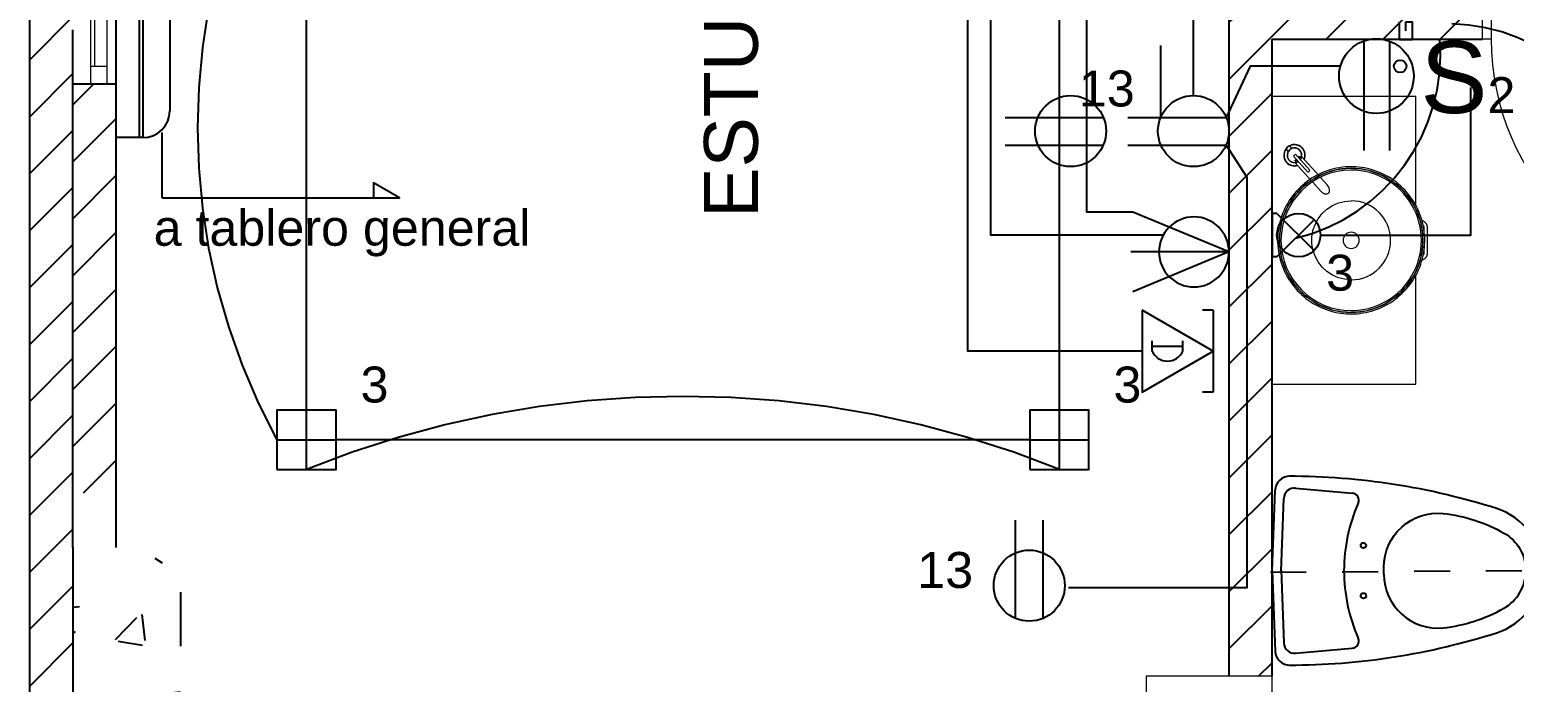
# Model space of a CAD drawing. Header units: inches. Extents: x 131 to 82119, y 71 to 16923.
# Drawn here: x 376.639 to 380.77, y 145.669 to 147.485 of the extents above; entities that cross this region are included whole.
import ezdxf
from ezdxf.enums import TextEntityAlignment as Align

# ---------------------------------------------------------------- set-up
doc = ezdxf.new("R2010")
doc.units = ezdxf.units.IN
doc.header["$MEASUREMENT"] = 0
for name, pattern in [('Dash', [0.006, 0.003, -0.003]), ('HIDDEN', [9.525, 6.35, -3.175]), ('HIDDEN2', [0.1875, 0.125, -0.0625]), ('PISO', [0.3, 0.2, -0.1])]:
    doc.linetypes.add(name, pattern=pattern)
for name, color, linetype, lineweight in [('A-DOOR-____-MCUT', 31, 'Continuous', 18), ('A-DOOR-____-OTLN', 31, 'Continuous', 18), ('A-DOOR-FRAM-MCUT', 31, 'Continuous', 18), ('A-GLAZ-____-MCUT', 151, 'Continuous', 18), ('A-GLAZ-____-OTLN', 151, 'Continuous', 18), ('DUCTO-PARED O TECHO', 7, 'Continuous', 25), ('DUCTO-PISO', 7, 'PISO', 25), ('P-SANR-FIXT-OTLN', 6, 'Continuous', 18), ('RED-TELEVISION', 84, 'TELEVISION', 25), ('RED-TELEVISIÓN', 84, 'TELEVISION', 25), ('RED-TELÉFONO', 240, 'TELEFONO', 25), ('S-COLS-____-MCUT', 52, 'Continuous', 18), ('S-COLS-____-OTLN', 52, 'Continuous', 18), ('SIMBOLOGIA', 150, 'Continuous', 25), ('SIMBOLOGÍA', 150, 'Continuous', 25)]:
    doc.layers.add(name, color=color, linetype=linetype, lineweight=lineweight)
for name, color, linetype in [('Arquitectonico', 253, 'Continuous'), ('BLOQUES TOMAS Y LUCES', 140, 'Continuous'), ('INTERRUPTORES', 6, 'Continuous'), ('LAMPARAS', 20, 'Continuous'), ('LUCES Y TOMAS', 5, 'Continuous'), ('Retorno', 5, 'HIDDEN')]:
    doc.layers.add(name, color=color, linetype=linetype)
doc.styles.add('Arial_1', font='arial.ttf', dxfattribs={"height": 0.15})
doc.styles.get("Standard").update_dxf_attribs({"font": 'arial.ttf'})
doc.linetypes.add('TELEFONO', pattern='A,0.32,-0.12,["TEL",Standard,S=0.065,R=0,X=-0.065,Y=-0.0325],-0.14', length=0.58)
doc.linetypes.add('TELEVISION', pattern='A,0.32,-0.13,["TV",Standard,S=0.065,R=0,X=-0.065,Y=-0.0325],-0.13', length=0.58)
pattern_1 = [(45, (398.66059, 171.25755), (-0.07919596, 0.07919596), [])]

# ---------------------------------------------------------------- blocks, each defined once
blk = doc.blocks.new('Puertas Revit Lisas - 0_75  x 2_70-1817899-ARQ-P1')
at = {"layer": 'A-DOOR-____-MCUT'}
for p, q in [((0.315, -0.056825), (0.35, -0.056825)), ((0.315, -0.756825), (0.315, -0.056825)), ((0.35, -0.056825), (0.35, -0.756825)), ((0.35, -0.756825), (0.315, -0.756825))]:
    blk.add_line(p, q, dxfattribs=at)
at = {"layer": 'A-DOOR-____-OTLN'}
blk.add_arc((0.35, -0.056825), 0.7, 180, 270, dxfattribs=at)
at = {"layer": 'A-DOOR-FRAM-MCUT'}
for p, q in [((-0.375, 0.063175), (-0.35, 0.063175)), ((-0.375, -0.056825), (-0.375, 0.063175)), ((-0.35, 0.063175), (-0.35, -0.056825)), ((0.35, 0.063175), (0.375, 0.063175)), ((0.35, -0.056825), (0.35, 0.063175)), ((0.375, 0.063175), (0.375, -0.056825)), ((-0.35, -0.056825), (-0.375, -0.056825)), ((0.375, -0.056825), (0.35, -0.056825))]:
    blk.add_line(p, q, dxfattribs=at)
blk = doc.blocks.new('Single_Sink_Vanity_15616 - 400x800mm-V26-ARQ-P1')
at = {"layer": 'P-SANR-FIXT-OTLN'}
for p, q in [((0.035, 0.2325), (-0.035, 0.2325)), ((-0.035, 0.2225), (-0.017, 0.2225)), ((0.017, 0.2225), (0.035, 0.2225)), ((-0.0961, 0.2), (-0.4, 0.2)), ((-0.4, 0.2), (-0.4, -0.2)), ((0.4, 0.2), (0.0961, 0.2)), ((0.4, -0.2), (0.4, 0.2)), ((-0.1804, -0.0702), (-0.2324, -0.117)), ((-0.154, -0.0464), (-0.175, -0.0653)), ((-0.1617, -0.087), (-0.1373, -0.065)), ((-0.1953, -0.0948), (-0.2395, -0.1346)), ((-0.2339, -0.1407), (-0.1898, -0.101)), ((-0.2326, -0.1176), (-0.2309, -0.1181)), ((-0.2157, -0.1356), (-0.1671, -0.0918)), ((-0.2568, -0.1457), (-0.2626, -0.1509)), ((-0.2533, -0.1612), (-0.2475, -0.156)), ((-0.2339, -0.1407), (-0.2395, -0.1346))]:
    blk.add_line(p, q, dxfattribs=at)
at = {"layer": 'P-SANR-FIXT-OTLN', "flags": 128}
for points in [[(0.2047, 0.02), (0.2045, 0.0282), (0.204, 0.0364), (0.2032, 0.0445), (0.202, 0.0526), (0.2006, 0.0607), (0.1988, 0.0686), (0.1967, 0.0766), (0.1943, 0.0844), (0.1915, 0.0921), (0.1885, 0.0997), (0.1852, 0.1072), (0.1815, 0.1145), (0.1776, 0.1217), (0.1734, 0.1287), (0.1689, 0.1356), (0.1641, 0.1422), (0.1591, 0.1487), (0.1539, 0.1549), (0.1483, 0.161), (0.1426, 0.1668), (0.1366, 0.1724), (0.1304, 0.1777), (0.124, 0.1828), (0.1174, 0.1876), (0.1106, 0.1922), (0.1036, 0.1965), (0.0965, 0.2005), (0.0892, 0.2042), (0.0817, 0.2076), (0.0742, 0.2107), (0.0665, 0.2136), (0.0587, 0.2161), (0.0508, 0.2182), (0.0428, 0.2201), (0.0348, 0.2217), (0.0267, 0.2229), (0.0186, 0.2238), (0.0104, 0.2244), (0.0022, 0.2246), (-0.006, 0.2246), (-0.0142, 0.2242), (-0.0223, 0.2234), (-0.0304, 0.2224), (-0.0385, 0.221), (-0.0465, 0.2193), (-0.0544, 0.2173), (-0.0623, 0.2149), (-0.07, 0.2123), (-0.0777, 0.2093), (-0.0852, 0.2061), (-0.0925, 0.2025), (-0.0998, 0.1987), (-0.1068, 0.1946), (-0.1137, 0.1901), (-0.1204, 0.1855), (-0.127, 0.1805), (-0.1333, 0.1753), (-0.1394, 0.1699), (-0.1453, 0.1642), (-0.1509, 0.1582), (-0.1563, 0.1521), (-0.1615, 0.1457), (-0.1664, 0.1392), (-0.171, 0.1324), (-0.1754, 0.1255), (-0.1794, 0.1184), (-0.1832, 0.1111), (-0.1867, 0.1037), (-0.1899, 0.0962), (-0.1928, 0.0886), (-0.1954, 0.0808), (-0.1977, 0.0729), (-0.1996, 0.065), (-0.2013, 0.057), (-0.2026, 0.0489), (-0.2036, 0.0408), (-0.2043, 0.0326), (-0.2046, 0.0244), (-0.2047, 0.02)], [(0.1997, 0.02), (0.1995, 0.028), (0.199, 0.036), (0.1982, 0.0439), (0.1971, 0.0518), (0.1957, 0.0597), (0.1939, 0.0675), (0.1919, 0.0752), (0.1895, 0.0828), (0.1869, 0.0903), (0.1839, 0.0977), (0.1806, 0.105), (0.1771, 0.1122), (0.1733, 0.1192), (0.1692, 0.1261), (0.1648, 0.1327), (0.1601, 0.1392), (0.1552, 0.1455), (0.1501, 0.1516), (0.1447, 0.1575), (0.1391, 0.1632), (0.1333, 0.1687), (0.1272, 0.1739), (0.121, 0.1788), (0.1145, 0.1836), (0.1079, 0.188), (0.1011, 0.1922), (0.0941, 0.1961), (0.087, 0.1997), (0.0797, 0.203), (0.0723, 0.2061), (0.0648, 0.2088), (0.0572, 0.2113), (0.0495, 0.2134), (0.0418, 0.2152), (0.0339, 0.2167), (0.026, 0.2179), (0.0181, 0.2188), (0.0101, 0.2194), (0.0022, 0.2196), (-0.0058, 0.2196), (-0.0138, 0.2192), (-0.0218, 0.2185), (-0.0297, 0.2174), (-0.0375, 0.2161), (-0.0454, 0.2144), (-0.0531, 0.2125), (-0.0608, 0.2102), (-0.0683, 0.2076), (-0.0758, 0.2047), (-0.0831, 0.2015), (-0.0903, 0.1981), (-0.0973, 0.1943), (-0.1042, 0.1903), (-0.1109, 0.186), (-0.1175, 0.1814), (-0.1239, 0.1766), (-0.13, 0.1715), (-0.136, 0.1662), (-0.1417, 0.1606), (-0.1472, 0.1549), (-0.1525, 0.1489), (-0.1575, 0.1427), (-0.1623, 0.1363), (-0.1668, 0.1297), (-0.1711, 0.1229), (-0.1751, 0.116), (-0.1788, 0.1089), (-0.1822, 0.1017), (-0.1853, 0.0943), (-0.1881, 0.0869), (-0.1906, 0.0793), (-0.1929, 0.0716), (-0.1948, 0.0639), (-0.1964, 0.0561), (-0.1977, 0.0482), (-0.1986, 0.0402), (-0.1993, 0.0323), (-0.1996, 0.0243), (-0.1997, 0.02)], [(-0.035, 0.2325), (-0.0358, 0.2325), (-0.0366, 0.2324), (-0.0374, 0.2324), (-0.0382, 0.2322), (-0.039, 0.2321), (-0.0398, 0.2319), (-0.0405, 0.2317), (-0.0413, 0.2315), (-0.042, 0.2312), (-0.0428, 0.2309), (-0.0435, 0.2306), (-0.0442, 0.2302), (-0.0449, 0.2299), (-0.0456, 0.2294), (-0.0463, 0.229), (-0.0469, 0.2285), (-0.0476, 0.2281), (-0.0482, 0.2275), (-0.0488, 0.227), (-0.0493, 0.2264), (-0.0499, 0.2258), (-0.0504, 0.2252), (-0.0509, 0.2246), (-0.0514, 0.224), (-0.0518, 0.2233), (-0.0522, 0.2226), (-0.0526, 0.2219), (-0.053, 0.2212), (-0.0533, 0.2205), (-0.0536, 0.2197), (-0.0539, 0.219), (-0.0542, 0.2182), (-0.0544, 0.2175), (-0.0546, 0.2167)], [(-0.0493, 0.2264), (-0.0499, 0.2258), (-0.0504, 0.2252), (-0.0509, 0.2246), (-0.0514, 0.224), (-0.0518, 0.2233), (-0.0522, 0.2226), (-0.0526, 0.2219), (-0.053, 0.2212), (-0.0533, 0.2205), (-0.0536, 0.2197), (-0.0539, 0.219), (-0.0542, 0.2182), (-0.0544, 0.2175), (-0.0546, 0.2167)], [(-0.035, 0.2325), (-0.0358, 0.2325), (-0.0366, 0.2324), (-0.0374, 0.2324), (-0.0382, 0.2322), (-0.039, 0.2321), (-0.0398, 0.2319), (-0.0405, 0.2317), (-0.0413, 0.2315), (-0.042, 0.2312), (-0.0428, 0.2309), (-0.0435, 0.2306), (-0.0442, 0.2302), (-0.0449, 0.2299), (-0.0456, 0.2294), (-0.0463, 0.229), (-0.0469, 0.2285), (-0.0476, 0.2281), (-0.0482, 0.2275), (-0.0488, 0.227)], [(-0.042, 0.2197), (-0.0417, 0.2199), (-0.0414, 0.2202), (-0.0411, 0.2205), (-0.0407, 0.2207), (-0.0404, 0.2209), (-0.0401, 0.2211), (-0.0397, 0.2213), (-0.0394, 0.2215), (-0.039, 0.2217), (-0.0386, 0.2218), (-0.0382, 0.222), (-0.0379, 0.2221), (-0.0375, 0.2222), (-0.0371, 0.2223), (-0.0367, 0.2224), (-0.0363, 0.2224), (-0.0359, 0.2225), (-0.0355, 0.2225), (-0.0351, 0.2225), (-0.035, 0.2225)], [(0.0489, 0.2268), (0.0483, 0.2274), (0.0477, 0.2279), (0.0471, 0.2284), (0.0465, 0.2289), (0.0458, 0.2293), (0.0451, 0.2297), (0.0444, 0.2301), (0.0437, 0.2305), (0.043, 0.2308), (0.0422, 0.2311), (0.0415, 0.2314), (0.0407, 0.2317), (0.04, 0.2319), (0.0392, 0.2321), (0.0384, 0.2322), (0.0376, 0.2323), (0.0368, 0.2324), (0.036, 0.2325), (0.0352, 0.2325), (0.035, 0.2325)], [(0.0546, 0.2165), (0.0544, 0.2173), (0.0542, 0.218), (0.054, 0.2188), (0.0537, 0.2195), (0.0534, 0.2203), (0.0531, 0.221), (0.0527, 0.2217), (0.0524, 0.2224), (0.0519, 0.2231), (0.0515, 0.2238), (0.051, 0.2244), (0.0506, 0.2251), (0.05, 0.2257), (0.0495, 0.2263), (0.0489, 0.2268), (0.0483, 0.2274), (0.0477, 0.2279), (0.0471, 0.2284), (0.0465, 0.2289), (0.0458, 0.2293), (0.0451, 0.2297), (0.0444, 0.2301), (0.0437, 0.2305), (0.043, 0.2308), (0.0422, 0.2311), (0.0415, 0.2314), (0.0407, 0.2317), (0.04, 0.2319), (0.0392, 0.2321), (0.0384, 0.2322), (0.0376, 0.2323), (0.0368, 0.2324), (0.036, 0.2325), (0.0352, 0.2325), (0.035, 0.2325)], [(0.035, 0.2225), (0.0354, 0.2225), (0.0358, 0.2225), (0.0362, 0.2224), (0.0366, 0.2224), (0.037, 0.2223), (0.0374, 0.2222), (0.0378, 0.2221), (0.0381, 0.222), (0.0385, 0.2219), (0.0389, 0.2217), (0.0393, 0.2215), (0.0396, 0.2214), (0.04, 0.2212), (0.0403, 0.221), (0.0406, 0.2208), (0.041, 0.2205), (0.0413, 0.2203), (0.0416, 0.22), (0.0419, 0.2197), (0.0422, 0.2195)], [(0.0546, 0.2165), (0.0544, 0.2173), (0.0542, 0.218), (0.054, 0.2188), (0.0537, 0.2195), (0.0534, 0.2203), (0.0531, 0.221), (0.0527, 0.2217), (0.0524, 0.2224), (0.0519, 0.2231), (0.0515, 0.2238), (0.051, 0.2244), (0.0506, 0.2251), (0.05, 0.2257), (0.0495, 0.2263), (0.0495, 0.2263)], [(-0.2047, 0.02), (-0.2045, 0.0118), (-0.204, 0.0036), (-0.2032, -0.0045), (-0.202, -0.0126), (-0.2006, -0.0207), (-0.1988, -0.0286), (-0.1967, -0.0366), (-0.1943, -0.0444), (-0.1915, -0.0521), (-0.1885, -0.0597), (-0.1852, -0.0672), (-0.1815, -0.0745), (-0.1776, -0.0817), (-0.1734, -0.0887), (-0.1689, -0.0956), (-0.1641, -0.1022), (-0.1591, -0.1087), (-0.1539, -0.1149), (-0.1483, -0.121), (-0.1426, -0.1268), (-0.1366, -0.1324), (-0.1304, -0.1377), (-0.124, -0.1428), (-0.1174, -0.1476), (-0.1106, -0.1522), (-0.1036, -0.1565), (-0.0965, -0.1605), (-0.0892, -0.1642), (-0.0817, -0.1676), (-0.0742, -0.1707), (-0.0665, -0.1736), (-0.0587, -0.1761), (-0.0508, -0.1782), (-0.0428, -0.1801), (-0.0348, -0.1817), (-0.0267, -0.1829), (-0.0186, -0.1838), (-0.0104, -0.1844), (-0.0022, -0.1846), (0.006, -0.1846), (0.0142, -0.1842), (0.0223, -0.1834), (0.0304, -0.1824), (0.0385, -0.181), (0.0465, -0.1793), (0.0544, -0.1773), (0.0623, -0.1749), (0.07, -0.1723), (0.0777, -0.1693), (0.0852, -0.1661), (0.0925, -0.1625), (0.0998, -0.1587), (0.1068, -0.1546), (0.1137, -0.1501), (0.1204, -0.1455), (0.127, -0.1405), (0.1333, -0.1353), (0.1394, -0.1299), (0.1453, -0.1242), (0.1509, -0.1182), (0.1563, -0.1121), (0.1615, -0.1057), (0.1664, -0.0992), (0.171, -0.0924), (0.1754, -0.0855), (0.1794, -0.0784), (0.1832, -0.0711), (0.1867, -0.0637), (0.1899, -0.0562), (0.1928, -0.0486), (0.1954, -0.0408), (0.1977, -0.0329), (0.1996, -0.025), (0.2013, -0.017), (0.2026, -0.0089), (0.2036, -0.0008), (0.2043, 0.0074), (0.2046, 0.0156), (0.2047, 0.02)], [(-0.1997, 0.02), (-0.1995, 0.012), (-0.199, 0.004), (-0.1982, -0.0039), (-0.1971, -0.0118), (-0.1957, -0.0197), (-0.1939, -0.0275), (-0.1919, -0.0352), (-0.1895, -0.0428), (-0.1869, -0.0503), (-0.1839, -0.0577), (-0.1806, -0.065), (-0.1771, -0.0722), (-0.1733, -0.0792), (-0.1692, -0.0861), (-0.1648, -0.0927), (-0.1601, -0.0992), (-0.1552, -0.1055), (-0.1501, -0.1116), (-0.1447, -0.1175), (-0.1391, -0.1232), (-0.1333, -0.1287), (-0.1272, -0.1339), (-0.121, -0.1388), (-0.1145, -0.1436), (-0.1079, -0.148), (-0.1011, -0.1522), (-0.0941, -0.1561), (-0.087, -0.1597), (-0.0797, -0.163), (-0.0723, -0.1661), (-0.0648, -0.1688), (-0.0572, -0.1713), (-0.0495, -0.1734), (-0.0418, -0.1752), (-0.0339, -0.1767), (-0.026, -0.1779), (-0.0181, -0.1788), (-0.0101, -0.1794), (-0.0022, -0.1796), (0.0058, -0.1796), (0.0138, -0.1792), (0.0218, -0.1785), (0.0297, -0.1774), (0.0375, -0.1761), (0.0454, -0.1744), (0.0531, -0.1725), (0.0608, -0.1702), (0.0683, -0.1676), (0.0758, -0.1647), (0.0831, -0.1615), (0.0903, -0.1581), (0.0973, -0.1543), (0.1042, -0.1503), (0.1109, -0.146), (0.1175, -0.1414), (0.1239, -0.1366), (0.13, -0.1315), (0.136, -0.1262), (0.1417, -0.1206), (0.1472, -0.1149), (0.1525, -0.1089), (0.1575, -0.1027), (0.1623, -0.0963), (0.1668, -0.0897), (0.1711, -0.0829), (0.1751, -0.076), (0.1788, -0.0689), (0.1822, -0.0617), (0.1853, -0.0543), (0.1881, -0.0469), (0.1906, -0.0393), (0.1929, -0.0316), (0.1948, -0.0239), (0.1964, -0.0161), (0.1977, -0.0082), (0.1986, -0.0002), (0.1993, 0.0077), (0.1996, 0.0157), (0.1997, 0.02)], [(0.1099, 0.02), (0.1084, 0.0019), (0.1039, -0.0157), (0.0966, -0.0323), (0.0867, -0.0475), (0.0744, -0.0608), (0.0601, -0.072), (0.0441, -0.0806), (0.027, -0.0865), (0.0091, -0.0895), (-0.0091, -0.0895), (-0.027, -0.0865), (-0.0441, -0.0806), (-0.0601, -0.072), (-0.0744, -0.0608), (-0.0867, -0.0475), (-0.0966, -0.0323), (-0.1039, -0.0157), (-0.1084, 0.0019), (-0.11, 0.02)], [(-0.1314, -0.0429), (-0.1333, -0.0413), (-0.1357, -0.0403), (-0.1385, -0.0399), (-0.1415, -0.0401), (-0.1447, -0.0408), (-0.1479, -0.0422), (-0.1511, -0.0441), (-0.154, -0.0464)], [(-0.1373, -0.065), (-0.1346, -0.0623), (-0.1325, -0.0594), (-0.1308, -0.0563), (-0.1297, -0.0532), (-0.1292, -0.0502), (-0.1293, -0.0474), (-0.1301, -0.0449), (-0.1314, -0.0429)], [(-0.2256, -0.1109), (-0.2266, -0.1105), (-0.2276, -0.1102), (-0.2288, -0.1098), (-0.2299, -0.1095), (-0.231, -0.1093), (-0.2321, -0.1091), (-0.2333, -0.1089), (-0.2344, -0.1088), (-0.2356, -0.1087), (-0.2368, -0.1087), (-0.2379, -0.1087), (-0.2391, -0.1088), (-0.2402, -0.1089), (-0.2414, -0.1091), (-0.2425, -0.1093), (-0.2436, -0.1096), (-0.2448, -0.1099), (-0.2459, -0.1102), (-0.247, -0.1106), (-0.248, -0.111), (-0.2491, -0.1115), (-0.2501, -0.112), (-0.2512, -0.1126), (-0.2521, -0.1132), (-0.2531, -0.1138), (-0.2541, -0.1145), (-0.255, -0.1152), (-0.2559, -0.1159), (-0.2567, -0.1167), (-0.2575, -0.1175), (-0.2583, -0.1184), (-0.2591, -0.1193), (-0.2598, -0.1202), (-0.2605, -0.1211), (-0.2611, -0.1221), (-0.2617, -0.1231), (-0.2623, -0.1241), (-0.2628, -0.1251), (-0.2633, -0.1262), (-0.2637, -0.1272), (-0.2641, -0.1283), (-0.2645, -0.1294), (-0.2648, -0.1305), (-0.265, -0.1317), (-0.2653, -0.1328), (-0.2654, -0.134), (-0.2656, -0.1351), (-0.2656, -0.1363), (-0.2657, -0.1374), (-0.2657, -0.1386), (-0.2656, -0.1397), (-0.2655, -0.1409), (-0.2653, -0.142), (-0.2651, -0.1432), (-0.2649, -0.1443), (-0.2646, -0.1454), (-0.2643, -0.1466), (-0.2639, -0.1476), (-0.2635, -0.1487), (-0.263, -0.1498), (-0.2625, -0.1508)], [(-0.2245, -0.1212), (-0.2252, -0.1208), (-0.2259, -0.1203), (-0.2266, -0.1199), (-0.2273, -0.1195), (-0.228, -0.1192), (-0.2288, -0.1188), (-0.2295, -0.1185), (-0.2303, -0.1183), (-0.2311, -0.118), (-0.2319, -0.1178), (-0.2327, -0.1176), (-0.2335, -0.1175), (-0.2343, -0.1174), (-0.2351, -0.1173), (-0.2359, -0.1172), (-0.2367, -0.1172), (-0.2376, -0.1172), (-0.2384, -0.1173), (-0.2392, -0.1174), (-0.24, -0.1175), (-0.2408, -0.1176), (-0.2416, -0.1178), (-0.2424, -0.118), (-0.2432, -0.1183), (-0.2439, -0.1186), (-0.2447, -0.1189), (-0.2455, -0.1192), (-0.2462, -0.1196), (-0.2469, -0.12), (-0.2476, -0.1204), (-0.2483, -0.1208), (-0.2489, -0.1213), (-0.2496, -0.1218), (-0.2502, -0.1223), (-0.2508, -0.1229), (-0.2514, -0.1235), (-0.252, -0.1241), (-0.2525, -0.1247), (-0.253, -0.1253), (-0.2535, -0.126), (-0.2539, -0.1267), (-0.2544, -0.1274), (-0.2548, -0.1281), (-0.2551, -0.1288), (-0.2555, -0.1296), (-0.2558, -0.1303), (-0.2561, -0.1311), (-0.2563, -0.1319), (-0.2565, -0.1326), (-0.2567, -0.1334), (-0.2569, -0.1342), (-0.257, -0.1351), (-0.2571, -0.1359), (-0.2571, -0.1367), (-0.2571, -0.1375), (-0.2571, -0.1383), (-0.2571, -0.1391), (-0.257, -0.1399), (-0.2569, -0.1408), (-0.2568, -0.1416)], [(-0.2249, -0.1216), (-0.2255, -0.1211), (-0.2262, -0.1207), (-0.2269, -0.1203), (-0.2276, -0.1199), (-0.2283, -0.1195), (-0.2291, -0.1192), (-0.2298, -0.1189), (-0.2306, -0.1186), (-0.2313, -0.1184), (-0.2321, -0.1182), (-0.2329, -0.118), (-0.2337, -0.1179), (-0.2345, -0.1178), (-0.2353, -0.1177), (-0.2361, -0.1176), (-0.2369, -0.1176), (-0.2377, -0.1176), (-0.2385, -0.1177), (-0.2393, -0.1178), (-0.2401, -0.1179), (-0.2409, -0.118), (-0.2417, -0.1182), (-0.2425, -0.1184), (-0.2433, -0.1187), (-0.244, -0.1189), (-0.2448, -0.1192), (-0.2455, -0.1196), (-0.2463, -0.1199), (-0.247, -0.1203), (-0.2477, -0.1207), (-0.2483, -0.1212), (-0.249, -0.1217), (-0.2496, -0.1222), (-0.2502, -0.1227), (-0.2508, -0.1232), (-0.2514, -0.1238), (-0.252, -0.1244), (-0.2525, -0.125), (-0.253, -0.1256), (-0.2535, -0.1263), (-0.2539, -0.127), (-0.2543, -0.1276), (-0.2547, -0.1284), (-0.2551, -0.1291), (-0.2554, -0.1298), (-0.2557, -0.1306), (-0.256, -0.1313), (-0.2563, -0.1321), (-0.2565, -0.1329), (-0.2567, -0.1337), (-0.2568, -0.1344), (-0.2569, -0.1352), (-0.257, -0.1361), (-0.2571, -0.1369), (-0.2571, -0.1377), (-0.2571, -0.1385), (-0.257, -0.1393), (-0.257, -0.1401), (-0.2569, -0.1409), (-0.2567, -0.1417), (-0.2566, -0.1425), (-0.2564, -0.1433), (-0.2561, -0.144), (-0.2559, -0.1448), (-0.2556, -0.1456), (-0.2552, -0.1463), (-0.2549, -0.147), (-0.2545, -0.1477), (-0.2541, -0.1484), (-0.2537, -0.1491), (-0.2532, -0.1498), (-0.2527, -0.1504), (-0.2522, -0.151), (-0.2519, -0.1514)], [(-0.2305, -0.1182), (-0.2283, -0.119), (-0.2263, -0.1201)], [(-0.1898, -0.101), (-0.1904, -0.0994), (-0.1912, -0.0979), (-0.1924, -0.0966), (-0.1937, -0.0956), (-0.1953, -0.0948)], [(-0.2562, -0.1439), (-0.2559, -0.1447), (-0.2556, -0.1455), (-0.2553, -0.1462), (-0.2549, -0.147), (-0.2545, -0.1477), (-0.2541, -0.1484), (-0.2537, -0.1491), (-0.2532, -0.1497), (-0.2527, -0.1504), (-0.2522, -0.151), (-0.2519, -0.1514)], [(-0.253, -0.1616), (-0.252, -0.1623), (-0.251, -0.1628), (-0.25, -0.1634), (-0.249, -0.1639), (-0.2479, -0.1644), (-0.2468, -0.1648), (-0.2458, -0.1652), (-0.2446, -0.1655), (-0.2435, -0.1658), (-0.2424, -0.1661), (-0.2413, -0.1663), (-0.2401, -0.1664), (-0.239, -0.1666), (-0.2378, -0.1666), (-0.2366, -0.1666), (-0.2355, -0.1666), (-0.2343, -0.1665), (-0.2332, -0.1664), (-0.232, -0.1663), (-0.2309, -0.1661), (-0.2298, -0.1658), (-0.2286, -0.1655), (-0.2275, -0.1652), (-0.2264, -0.1648), (-0.2254, -0.1643), (-0.2243, -0.1639), (-0.2233, -0.1633), (-0.2222, -0.1628), (-0.2213, -0.1622), (-0.2203, -0.1615), (-0.2193, -0.1609), (-0.2184, -0.1602), (-0.2175, -0.1594), (-0.2167, -0.1586), (-0.2159, -0.1578), (-0.2151, -0.157), (-0.2143, -0.1561), (-0.2136, -0.1552), (-0.2129, -0.1542), (-0.2123, -0.1533), (-0.2117, -0.1523), (-0.2111, -0.1513), (-0.2106, -0.1502), (-0.2101, -0.1492), (-0.2097, -0.1481), (-0.2093, -0.147), (-0.2089, -0.1459), (-0.2086, -0.1448), (-0.2084, -0.1437), (-0.2081, -0.1425), (-0.208, -0.1414), (-0.2078, -0.1402), (-0.2078, -0.1391), (-0.2077, -0.1379), (-0.2077, -0.1368), (-0.2078, -0.1356), (-0.2079, -0.1345), (-0.2081, -0.1333), (-0.2083, -0.1322), (-0.2085, -0.131), (-0.2088, -0.1299)], [(-0.2519, -0.1514), (-0.2513, -0.152), (-0.2508, -0.1525), (-0.2502, -0.1531), (-0.2496, -0.1536), (-0.2489, -0.1541), (-0.2483, -0.1545), (-0.2476, -0.155), (-0.2469, -0.1554), (-0.2462, -0.1558), (-0.2454, -0.1561), (-0.2447, -0.1565), (-0.244, -0.1568), (-0.2432, -0.157), (-0.2424, -0.1573), (-0.2416, -0.1575), (-0.2409, -0.1577), (-0.2401, -0.1578), (-0.2393, -0.1579), (-0.2385, -0.158), (-0.2376, -0.158), (-0.2368, -0.158), (-0.236, -0.158), (-0.2352, -0.158), (-0.2344, -0.1579), (-0.2336, -0.1578), (-0.2328, -0.1576), (-0.232, -0.1575), (-0.2313, -0.1572), (-0.2305, -0.157), (-0.2297, -0.1567), (-0.229, -0.1564), (-0.2282, -0.1561), (-0.2275, -0.1557), (-0.2268, -0.1554), (-0.2261, -0.1549), (-0.2254, -0.1545), (-0.2248, -0.154), (-0.2241, -0.1535), (-0.2235, -0.153), (-0.2229, -0.1525), (-0.2224, -0.1519), (-0.2218, -0.1513), (-0.2213, -0.1507), (-0.2208, -0.15), (-0.2203, -0.1494), (-0.2199, -0.1487), (-0.2194, -0.148), (-0.219, -0.1473), (-0.2187, -0.1466), (-0.2183, -0.1459), (-0.218, -0.1451), (-0.2178, -0.1444), (-0.2175, -0.1436), (-0.2173, -0.1428), (-0.2171, -0.142), (-0.217, -0.1412), (-0.2168, -0.1404), (-0.2168, -0.1396), (-0.2167, -0.1388), (-0.2167, -0.138), (-0.2167, -0.1372), (-0.2167, -0.1364), (-0.2168, -0.1356), (-0.2169, -0.1348), (-0.217, -0.134), (-0.2172, -0.1332), (-0.2174, -0.1324), (-0.2176, -0.1316), (-0.2179, -0.1309), (-0.2182, -0.1301), (-0.2185, -0.1294), (-0.2189, -0.1287), (-0.2193, -0.1279)], [(-0.2519, -0.1514), (-0.2513, -0.152), (-0.2508, -0.1525), (-0.2501, -0.1531), (-0.2495, -0.1536), (-0.2489, -0.1541), (-0.2482, -0.1546), (-0.2475, -0.155), (-0.2468, -0.1554), (-0.2461, -0.1558), (-0.2454, -0.1562), (-0.2446, -0.1565), (-0.2439, -0.1568), (-0.2431, -0.1571), (-0.2423, -0.1573), (-0.2415, -0.1575), (-0.2407, -0.1577), (-0.2399, -0.1579), (-0.2391, -0.158), (-0.2383, -0.1581), (-0.2375, -0.1581), (-0.2367, -0.1581), (-0.2358, -0.1581), (-0.235, -0.1581), (-0.2342, -0.158), (-0.2334, -0.1579), (-0.2326, -0.1577), (-0.2318, -0.1575), (-0.231, -0.1573), (-0.2302, -0.1571), (-0.2295, -0.1568), (-0.2287, -0.1565), (-0.2279, -0.1562), (-0.2272, -0.1558), (-0.2265, -0.1554), (-0.2258, -0.155), (-0.2251, -0.1545), (-0.2245, -0.154), (-0.2238, -0.1535)], [(-0.2232, -0.153), (-0.2226, -0.1525), (-0.222, -0.1519), (-0.2214, -0.1513), (-0.2209, -0.1507), (-0.2204, -0.15), (-0.2199, -0.1494), (-0.2195, -0.1487), (-0.219, -0.148), (-0.2186, -0.1473), (-0.2183, -0.1465), (-0.2179, -0.1458), (-0.2176, -0.145), (-0.2173, -0.1443), (-0.2171, -0.1435), (-0.2169, -0.1427), (-0.2167, -0.1419), (-0.2165, -0.1411), (-0.2164, -0.1403), (-0.2163, -0.1395), (-0.2163, -0.1387), (-0.2163, -0.1379), (-0.2163, -0.137), (-0.2163, -0.1362), (-0.2164, -0.1354), (-0.2165, -0.1346), (-0.2166, -0.1338), (-0.2168, -0.133), (-0.217, -0.1322), (-0.2172, -0.1314), (-0.2175, -0.1306), (-0.2178, -0.1299), (-0.2181, -0.1291), (-0.2185, -0.1284), (-0.2189, -0.1277)], [(-0.2181, -0.1292), (-0.2173, -0.1313), (-0.2167, -0.1335), (-0.2163, -0.1357)]]:
    blk.add_lwpolyline(points, dxfattribs=at)
at = {"layer": 'P-SANR-FIXT-OTLN'}
for centre, radius, start, end in [((0, 0.02), 0.1953, 360, 180), ((0, 0.02), 0.2005, 50.9343, 128.6419), ((0, 0.02), 0.2005, 131.6832, 141.9231), ((0, 0.02), 0.2005, 38.0769, 48.1935), ((0, 0.02), 0.1099, 0, 180), ((0, 0.02), 0.2005, 148.8462, 180), ((0, 0.02), 0.2005, 0, 31.1538), ((0, 0.02), 0.0225, 0, 180), ((0, 0.02), 0.2005, 180, 211.1538), ((0, 0.02), 0.1953, 180, 360), ((0, 0.02), 0.0225, 180, 0), ((0, 0.02), 0.2005, 328.8462, 0), ((-0.2367, -0.1377), 0.03, 132, 312), ((-0.2367, -0.1377), 0.03, 66.8172, 132), ((-0.2367, -0.1377), 0.02, 55.1754, 222), ((-0.2317, -0.1237), 0.0015, 132, 147), ((-0.2317, -0.1237), 0.0015, 87, 132), ((-0.2317, -0.1237), 0.0015, 312, 58.2837), ((-0.2369, -0.1378), 0.0157, 58.7869, 65.7752), ((0, 0.02), 0.2005, 218.0769, 228.1935), ((0, 0.02), 0.2005, 311.6832, 321.9231), ((-0.2621, -0.1515), 0.000762, 132.7892, 209.8131), ((-0.2367, -0.1369), 0.03, 209.8131, 234.1869), ((-0.2563, -0.1462), 0.000762, 52.3065, 132.8002), ((-0.2563, -0.1462), 0.000762, 25.4752, 132.8002), ((-0.237, -0.1372), 0.0206, 205.1897, 238.8002), ((-0.2538, -0.1606), 0.000762, 234.1869, 311.2108), ((-0.2367, -0.1377), 0.02, 222, 28.8246), ((-0.248, -0.1554), 0.000762, 311.1998, 351.5499), ((-0.248, -0.1554), 0.000762, 311.1998, 351.5499), ((-0.2317, -0.1237), 0.0015, 252, 267), ((-0.2317, -0.1237), 0.0015, 297, 312), ((-0.2223, -0.1342), 0.0015, 177, 192), ((-0.2223, -0.1342), 0.0015, 132, 147), ((-0.2223, -0.1342), 0.0015, 27, 132), ((-0.2369, -0.1378), 0.0157, 17.882, 25.2131), ((-0.2369, -0.1378), 0.0157, 8.3249, 12.6673), ((-0.2223, -0.1342), 0.0015, 312, 357), ((-0.2367, -0.1377), 0.03, 312, 17.1828), ((0, 0.02), 0.2005, 230.9343, 308.8145)]:
    blk.add_arc(centre, radius, start, end, dxfattribs=at)
for start_param, end_param in [(0, 0.226445), (5.225863, 6.283185), (3.141593, 4.198915), (2.915148, 3.141593)]:
    blk.add_ellipse((-0.224, -0.1263), major_axis=(-0.00836, 0.00929), ratio=0.224951, start_param=start_param, end_param=end_param, dxfattribs=at)
for points, knots in [([(-0.2307, -0.1248), (-0.2309, -0.125), (-0.2312, -0.1251), (-0.2316, -0.1252), (-0.2319, -0.1252), (-0.2323, -0.1251), (-0.2327, -0.1249), (-0.233, -0.1245), (-0.2332, -0.1241), (-0.2332, -0.1237), (-0.2332, -0.1234), (-0.2331, -0.1229), (-0.2329, -0.1227), (-0.2327, -0.1226)], [-1, -1, -1, -1, -0.833333, -0.791667, -0.75, -0.666667, -0.555556, -0.444444, -0.333333, -0.277778, -0.222222, -0.111111, 0, 0, 0, 0]), ([(-0.2327, -0.1226), (-0.2325, -0.1224), (-0.2322, -0.1222), (-0.2319, -0.1222), (-0.2316, -0.1222), (-0.2312, -0.1222), (-0.2308, -0.1225), (-0.2304, -0.1229), (-0.2303, -0.1233), (-0.2302, -0.1236), (-0.2302, -0.124), (-0.2304, -0.1244), (-0.2306, -0.1247), (-0.2307, -0.1248)], [-1, -1, -1, -1, -0.833333, -0.791667, -0.75, -0.666667, -0.555556, -0.444444, -0.333333, -0.277778, -0.222222, -0.111111, 0, 0, 0, 0]), ([(-0.2263, -0.1201), (-0.2264, -0.12), (-0.2266, -0.1199), (-0.227, -0.1197), (-0.2276, -0.1194), (-0.2281, -0.1191), (-0.2286, -0.1189), (-0.2291, -0.1187), (-0.2295, -0.1185), (-0.2299, -0.1184), (-0.2302, -0.1183), (-0.2305, -0.1182), (-0.2308, -0.1181), (-0.2309, -0.1181), (-0.231, -0.118)], [0.3643786, 0.3643786, 0.3643786, 0.3643786, 0.375, 0.4166667, 0.4583333, 0.5, 0.5416667, 0.5833333, 0.625, 0.6666667, 0.6875, 0.7083333, 0.75, 0.767569, 0.767569, 0.767569, 0.767569]), ([(-0.2212, -0.1353), (-0.2214, -0.1354), (-0.2217, -0.1356), (-0.2221, -0.1357), (-0.2224, -0.1357), (-0.2228, -0.1356), (-0.2232, -0.1354), (-0.2235, -0.135), (-0.2237, -0.1345), (-0.2238, -0.134), (-0.2236, -0.1335), (-0.2234, -0.1332), (-0.2233, -0.1331)], [-1, -1, -1, -1, -0.888889, -0.777778, -0.722222, -0.666667, -0.555556, -0.444444, -0.333333, -0.222222, -0.111111, 0, 0, 0, 0]), ([(-0.2233, -0.1331), (-0.2232, -0.133), (-0.223, -0.1329), (-0.2228, -0.1328), (-0.2226, -0.1327), (-0.2224, -0.1327), (-0.2221, -0.1327), (-0.2218, -0.1327), (-0.2216, -0.1329), (-0.2213, -0.133), (-0.221, -0.1334), (-0.2208, -0.1339), (-0.2207, -0.1344), (-0.2209, -0.1349), (-0.2211, -0.1352), (-0.2212, -0.1353)], [-1, -1, -1, -1, -0.916667, -0.875, -0.833333, -0.791667, -0.75, -0.666667, -0.611111, -0.555556, -0.444444, -0.333333, -0.222222, -0.111111, 0, 0, 0, 0]), ([(-0.2163, -0.1357), (-0.2163, -0.1356), (-0.2164, -0.1353), (-0.2165, -0.1348), (-0.2165, -0.1343), (-0.2166, -0.1339), (-0.2167, -0.1335), (-0.2168, -0.133), (-0.2169, -0.1326), (-0.217, -0.1321), (-0.2172, -0.1316), (-0.2174, -0.131), (-0.2176, -0.1305), (-0.2178, -0.1299), (-0.218, -0.1295), (-0.2181, -0.1293), (-0.2181, -0.1292)], [0, 0, 0, 0, 0.0833333, 0.1666667, 0.2083333, 0.25, 0.2916667, 0.3333333, 0.375, 0.4166667, 0.4583333, 0.5, 0.5416667, 0.5833333, 0.625, 0.6354224, 0.6354224, 0.6354224, 0.6354224])]:
    blk.add_open_spline(points, degree=3, knots=knots, dxfattribs=at)
for points in [[(-0.2316, -0.1179), (-0.2318, -0.1178), (-0.2322, -0.1177), (-0.2325, -0.1177), (-0.2326, -0.1176)], [(-0.2263, -0.1201), (-0.2257, -0.1204), (-0.2252, -0.1208), (-0.2246, -0.1212)], [(-0.219, -0.1274), (-0.2187, -0.128), (-0.2184, -0.1286), (-0.2181, -0.1292)]]:
    blk.add_open_spline(points, degree=3, dxfattribs=at)
blk = doc.blocks.new('M_Concrete-Rectangular-Column - Columna Concreto 0_35 x 0_50-V29-ARQ-P1')
at = {"layer": 'S-COLS-____-OTLN'}
h = blk.add_hatch(dxfattribs=at)
h.set_pattern_fill('FP_51', style=0, pattern_type=2)
h.set_pattern_definition([(50, (18.739, 25.822), (0.546432, -0.0473076), [0.057, -0.629]), (355, (18.739, 25.822), (-0.105429, 0.573371), [0.046, -0.503]), (100.451, (18.785, 25.818), (0.440955, 0.525708), [0.049, -0.534]), (46.184, (18.739, 25.974), (0.813123, -0.126061), [0.086, -0.943]), (96.636, (18.807, 25.964), (0.711995, 0.742252), [0.073, -0.801]), (351.184, (18.739, 25.974), (0.71223, 0.742616), [0.069, -0.754]), (21, (18.815, 25.936), (0.454985, -0.306292), [0.057, -0.629]), (326, (18.815, 25.936), (0.185766, 0.552594), [0.046, -0.503]), (71.451, (18.853, 25.911), (0.640536, 0.246016), [0.049, -0.534]), (37.5, (18.739, 25.822), (0.009206, 0.2541166), [0.025, -0.472, 0.025, -0.485, -0.505]), (37.5, (18.739, 25.822), (0.009206, 0.2541166), [-1.007, 0.025, -0.48]), (7.5, (18.739, 25.822), (0.2004608, 0.3007382), [0.025, -0.266, 0.025, -0.46, -0.192]), (7.5, (18.739, 25.822), (0.2004608, 0.3007382), [-0.776, 0.025, -0.167]), (327.5, (18.569, 25.822), (0.4064829, -0.0170776), [0.025, -0.165, 0.025, -0.569, -0.789]), (327.5, (18.569, 25.822), (0.4064829, -0.0170776), [-0.785, 0.025, -0.764]), (317.5, (18.493, 25.822), (0.4439987, 0.076008), [0.025, -0.223, 0.025, -0.37, -0.56]), (317.5, (18.493, 25.822), (0.4439987, 0.076008), [-0.642, 0.025, -0.535])])
h.paths.add_polyline_path([(-0.175, -0.25), (0.175, -0.25), (0.175, 0.25), (-0.175, 0.25), (-0.175, 0.1794)], flags=0)
at = {"layer": 'S-COLS-____-MCUT'}
for p, q in [((0.175, 0.25), (-0.175, 0.25)), ((-0.175, 0.25), (-0.175, -0.25)), ((0.175, -0.25), (0.175, 0.25)), ((-0.175, -0.25), (0.175, -0.25))]:
    blk.add_line(p, q, dxfattribs=at)
blk = doc.blocks.new('Ventana Tipo A - 1_44 x 1_80-1820411-ARQ-P1')
at = {"layer": 'A-GLAZ-____-MCUT'}
for p, q in [((-0.3938, 0.01), (-0.3438, 0.01)), ((-0.3438, 0.01), (-0.3438, -0.035)), ((0.9962, 0.01), (0.9962, -0.035)), ((0.9962, 0.01), (1.0462, 0.01)), ((-0.3438, -0.035), (-0.3938, -0.035)), ((1.0462, -0.035), (0.9962, -0.035))]:
    blk.add_line(p, q, dxfattribs=at)
at = {"layer": 'A-GLAZ-____-OTLN'}
for p, q in [((-0.3438, 0.01), (0.9962, 0.01)), ((0.3132, 0), (-0.3438, 0)), ((-0.3438, 0), (-0.3438, -0.015)), ((0.9962, 0), (0.3392, 0)), ((0.9962, -0.035), (-0.3438, -0.035))]:
    blk.add_line(p, q, dxfattribs=at)
at = {"layer": 'A-GLAZ-____-OTLN', "linetype": 'Dash'}
for p, q in [((0.3132, -0.035), (0.3132, 0.01)), ((0.3392, -0.035), (0.3392, 0.01))]:
    blk.add_line(p, q, dxfattribs=at)
blk = doc.blocks.new('san1')
for p, q in [((-0.1138, 0.2251), (-0.2717, 0.212)), ((-0.05, -0.0052), (-0.057, 0.2189)), ((-0.075, -0.006), (-0.0813, 0.1961)), ((-0.3611, 0.007), (-0.3612, -0.0131)), ((-0.075, -0.0041), (-0.0841, -0.2061)), ((-0.05, -0.0052), (-0.0601, -0.2292)), ((-0.117, -0.2346), (-0.2747, -0.2193))]:
    blk.add_line(p, q)
at = {"linetype": 'HIDDEN2', "ltscale": 0.0005}
blk.add_line((-0.9452, 0), (0.0223, 0), dxfattribs=at)
for points in [[(-0.6723, 0.1722, 0.008715), (-0.6739, 0.1717, 0.326246), (-0.8011, 0, 0.326246), (-0.6763, -0.1734, 0.077295), (-0.099, -0.2674)], [(-0.3611, 0.007, 0.444133), (-0.5252, 0.1573, 0.099431), (-0.6941, 0.1039, 0.271202), (-0.7561, -0.0003)], [(-0.3612, -0.0131, -0.444133), (-0.5274, -0.1612, -0.099431), (-0.6956, -0.1054, -0.271202), (-0.7561, -0.0003)]]:
    blk.add_lwpolyline(points, format="xyb")
for centre in [(-0.3037, 0.0665), (-0.3046, -0.0735)]:
    blk.add_circle(centre, 0.0075)
for centre, radius, start, end in [((-0.1089, -1.6417), 1.8994, 89.5933, 107.3079), ((-0.097, 0.2177), 0.04, 1.7918, 91.6067), ((-0.27, 0.1921), 0.02, 94.7473, 203.4888), ((-0.1113, 0.1952), 0.03, 1.7918, 94.7473), ((-0.7134, -0.0006), 0.4634, 359.6018, 23.4888), ((-0.7134, -0.0006), 0.4634, 335.7149, 359.6018), ((-0.6608, -0.1259), 0.05, 251.8766, 253.874), ((-0.2728, -0.1994), 0.02, 155.7149, 264.4564), ((-0.1141, -0.2048), 0.03, 264.4564, 357.4118), ((-0.1001, -0.2274), 0.04, 267.5969, 357.4118)]:
    blk.add_arc(centre, radius, start, end)
blk = doc.blocks.new('LUZAP')
at = {"layer": 'SIMBOLOGIA'}
for p, q in [((-0.09, 0.02), (0.0636, 0.1736)), ((-0.0636, 0.1736), (0.09, 0.02)), ((-0.09, 0.02), (-0.09, 0)), ((-0.09, 0), (0.09, 0)), ((0.09, 0.02), (0.09, 0))]:
    blk.add_line(p, q, dxfattribs=at)
blk.add_circle((0, 0.11), 0.09, dxfattribs=at)
blk = doc.blocks.new('TOMA')
at = {"layer": 'SIMBOLOGIA'}
for p, q in [((-0.0301, 0.2165), (-0.0301, 0.0062)), ((0.0294, 0.2165), (0.0294, 0.1463)), ((0.0294, 0.1463), (0.0294, 0.0059))]:
    blk.add_line(p, q, dxfattribs=at)
blk.add_circle((0, 0.0761), 0.0761, dxfattribs=at)
blk = doc.blocks.new('TV')
at = {"layer": 'RED-TELEVISION', "linetype": 'Continuous'}
for q in [(-0.2063, 0.0852), (-0.2103, 0), (-0.2063, -0.0852)]:
    blk.add_line((0, 0), q, dxfattribs=at)
blk.add_circle((-0.075, 0), 0.075, dxfattribs=at)
blk = doc.blocks.new('TOMA GFCI')
at = {"layer": 'BLOQUES TOMAS Y LUCES'}
for p, q in [((-0.0076, 0.044), (-0.3947, 0.044)), ((-0.0084, -0.0462), (-0.3947, -0.0462)), ((-0.003, -0.0813), (0.0598, -0.0813)), ((-0.003, -0.0813), (-0.003, -0.1274)), ((0.0284, -0.1043), (0.0598, -0.1043)), ((0.0598, -0.1043), (0.0598, -0.1274)), ((-0.003, -0.1274), (0.0598, -0.1274))]:
    blk.add_line(p, q, dxfattribs=at)
for centre, radius in [((-0.1319, 0), 0.1319), ((-0.0971, -0.0838), 0.0221)]:
    blk.add_circle(centre, radius, dxfattribs=at)
blk = doc.blocks.new('TOMA DATOS')
at = {"layer": 'BLOQUES TOMAS Y LUCES', "color": 1}
for p, q in [((-0.1142, 0), (0.1142, 0)), ((-0.1142, 0), (-0.1142, -0.03)), ((0.1142, 0), (0.1142, -0.03)), ((0, -0.0846), (-0.0283, -0.0846)), ((-0.0132, -0.0846), (-0.0132, -0.1704)), ((0, -0.1704), (-0.0283, -0.1704))]:
    blk.add_line(p, q, dxfattribs=at)
blk.add_lwpolyline([(-0.1142, -0.1978), (0.1142, -0.1978), (0, 0)], close=True, dxfattribs=at)
blk.add_arc((-0.0193, -0.1275), 0.047, 294.1695, 65.8305, dxfattribs=at)
blk = doc.blocks.new('MINISPLIT')
at = {"layer": 'SIMBOLOGÍA'}
for p, q in [((-0.325, 0.15), (0.325, 0.15)), ((-0.025, 0.15), (-0.025, 0.075)), ((0, 0.15), (0, 0.075)), ((0.025, 0.15), (0.025, 0.075)), ((-0.4, 0.075), (-0.4, 0)), ((-0.4, 0.075), (0.4, 0.075)), ((-0.4, 0.065), (0.4, 0.065)), ((0.4, 0.075), (0.4, 0)), ((-0.4, 0), (0.4, 0))]:
    blk.add_line(p, q, dxfattribs=at)
for centre, start, end in [((-0.325, 0.075), 90, 180), ((0.325, 0.075), 0, 90)]:
    blk.add_arc(centre, 0.075, start, end, dxfattribs=at)

msp = doc.modelspace()

# ---------------------------------------------------------------- hatches: boundary and pattern name
at = {"layer": 'Arquitectonico'}
h = msp.add_hatch(dxfattribs=at)
h.set_pattern_fill('FP_37', color=256, angle=360, style=0, pattern_type=2)
h.set_pattern_definition([(45, (398.54059, 171.99514), (-0.07919596, 0.07919596), [])])
h.paths.add_polyline_path([(376.7591, 145.0698), (376.7591, 149.3593), (376.6391, 149.3593), (376.6391, 145.0698)])
h = msp.add_hatch(dxfattribs=at)
h.set_pattern_fill('FP_37', color=256, angle=360, style=0, pattern_type=2)
h.set_pattern_definition(pattern_1)
h.paths.add_polyline_path([(380.0962, 147.4587), (380.6812, 147.4587), (380.6812, 147.5787), (380.0962, 147.5787), (380.0962, 147.5187)], flags=0)
h.paths.add_polyline_path([(381.4312, 147.4587), (381.5512, 147.459), (381.5512, 147.5787), (381.4312, 147.5787)], flags=0)
h = msp.add_hatch(dxfattribs=at)
h.set_pattern_fill('FP_37', color=256, angle=360, style=0, pattern_type=2)
h.set_pattern_definition(pattern_1)
h.paths.add_polyline_path([(380.0362, 145.6861), (380.0962, 145.6861), (380.0962, 147.5187), (379.9762, 147.5187), (379.9762, 145.6861)], flags=0)
h = msp.add_hatch(dxfattribs=at)
h.set_pattern_fill('FP_37', color=256, angle=360, style=0, pattern_type=2)
h.set_pattern_definition([(45, (398.66059, 169.96893), (-0.07919596, 0.07919596), [])])
h.paths.add_polyline_path([(376.8791, 146.1961), (376.8791, 147.3331), (376.7591, 147.3331), (376.7591, 146.1961)])
h = msp.add_hatch(dxfattribs=at)
h.set_pattern_fill('FP_31', color=256, angle=360, style=0, pattern_type=2)
h.set_pattern_definition([(50, (398.6606, 171.25755), (0.546432, -0.0473076), [0.057, -0.629]), (355, (398.6606, 171.25755), (-0.105429, 0.573371), [0.046, -0.503]), (100.451, (398.7056, 171.25355), (0.440955, 0.525708), [0.049, -0.534]), (46.184, (398.6606, 171.41055), (0.813123, -0.126061), [0.086, -0.943]), (96.636, (398.7286, 171.39955), (0.711995, 0.742252), [0.073, -0.801]), (351.184, (398.6606, 171.41055), (0.71223, 0.742616), [0.069, -0.754]), (21, (398.7366, 171.37255), (0.454985, -0.306292), [0.057, -0.629]), (326, (398.7366, 171.37255), (0.185766, 0.552594), [0.046, -0.503]), (71.451, (398.7746, 171.34655), (0.640536, 0.2460156), [0.049, -0.534]), (37.5, (398.66059, 171.25755), (0.009206, 0.2541166), [0.025, -0.472, 0.025, -0.485, -0.505]), (37.5, (398.66059, 171.25755), (0.009206, 0.2541166), [-1.007, 0.025, -0.48]), (7.5, (398.6606, 171.25755), (0.2004608, 0.3007382), [0.025, -0.266, 0.025, -0.46, -0.192]), (7.5, (398.6606, 171.25755), (0.2004608, 0.3007382), [-0.776, 0.025, -0.167]), (327.5, (398.49059, 171.25755), (0.4064829, -0.0170776), [0.025, -0.165, 0.025, -0.569, -0.789]), (327.5, (398.49059, 171.25755), (0.4064829, -0.0170776), [-0.785, 0.025, -0.764]), (317.5, (398.4146, 171.25755), (0.4439987, 0.076008), [0.025, -0.223, 0.025, -0.37, -0.56]), (317.5, (398.4146, 171.25755), (0.4439987, 0.076008), [-0.642, 0.025, -0.535])])
h.paths.add_polyline_path([(377.0591, 145.1948), (377.0591, 146.0448), (376.7591, 146.0448), (376.7591, 145.1948)], flags=0)

# ---------------------------------------------------------------- linework, layer by layer
for p, q in [((376.6391, 145.4448), (376.6391, 149.3593)), ((379.9762, 148.7731), (379.9762, 145.839)), ((376.7591, 146.0444), (376.7591, 147.4844)), ((376.8791, 147.4844), (376.8791, 146.0444)), ((380.0962, 147.4587), (380.6812, 147.4587)), ((380.0962, 145.6861), (380.0962, 147.4587)), ((376.8791, 147.3331), (376.7591, 147.3331)), ((376.7591, 146.0448), (376.7591, 145.1948)), ((376.7591, 146.0448), (376.7591, 145.1948)), ((377.0591, 145.9198), (377.0591, 145.7698)), ((379.9762, 145.839), (379.9762, 145.6861))]:
    msp.add_line(p, q, dxfattribs=at)
at = {"layer": 'DUCTO-PARED O TECHO'}
for points in [[(379.5044, 146.4263), (379.5044, 149.2642)], [(379.8774, 147.3013), (379.8774, 149.0005), (380.1416, 149.0005)], [(377.4094, 146.4263), (377.4094, 147.9973)], [(380.2864, 147.383), (380.0356, 147.383), (379.9686, 147.2406)], [(380.2306, 146.9133), (380.6493, 146.9133), (380.6493, 147.3236)], [(377.0079, 147.0173), (377.0079, 147.199)], [(379.9681, 147.1634), (380.026, 147.0743), (380.026, 145.932), (379.53, 145.932)], [(377.0079, 147.0173), (377.6686, 147.0173), (377.5956, 147.0587), (377.5956, 147.0173)], [(379.422, 146.344), (377.4917, 146.344)]]:
    msp.add_lwpolyline(points, dxfattribs=at)
at = {"layer": 'DUCTO-PISO'}
msp.add_lwpolyline([(379.7862, 147.2406), (379.7862, 148.6265), (378.7412, 148.6265)], dxfattribs=at)
at = {"layer": 'LAMPARAS'}
for p, q in [((377.4917, 146.4263), (377.327, 146.4263)), ((377.327, 146.4263), (377.327, 146.2616)), ((377.4094, 146.2616), (377.4094, 146.4263)), ((379.5867, 146.4263), (379.422, 146.4263)), ((379.422, 146.4263), (379.422, 146.2616)), ((379.5044, 146.2616), (379.5044, 146.4263)), ((377.327, 146.344), (377.4917, 146.344)), ((379.422, 146.344), (379.5867, 146.344)), ((377.327, 146.2616), (377.4917, 146.2616)), ((379.422, 146.2616), (379.5867, 146.2616))]:
    msp.add_line(p, q, dxfattribs=at)
for points in [[(377.327, 146.2616), (377.4917, 146.2616), (377.4917, 146.4263), (377.327, 146.4263)], [(379.422, 146.2616), (379.5867, 146.2616), (379.5867, 146.4263), (379.422, 146.4263)]]:
    msp.add_lwpolyline(points, close=True, dxfattribs=at)
at = {"layer": 'RED-TELEVISIÓN'}
for points in [[(379.7083, 146.977), (379.5803, 146.977), (379.5803, 149.7522), (389.4241, 149.7522), (389.4241, 151.1569), (389.3469, 155.0565)], [(378.4483, 151.75), (379.3129, 151.75), (379.3129, 146.9142), (379.7916, 146.9142)]]:
    msp.add_lwpolyline(points, dxfattribs=at)
at = {"layer": 'RED-TELÉFONO'}
msp.add_lwpolyline([(379.7347, 146.5905), (379.2498, 146.5905), (379.2498, 149.8234), (389.5426, 149.8234), (389.5426, 154.8312), (389.3469, 155.1097)], dxfattribs=at)
at = {"layer": 'Retorno'}
for centre, radius, start, end in [((378.9207, 147.2118), 1.8147, 151.4308, 208.5692), ((380.5813, 146.9675), 0.5335, 9.2091, 88.3832), ((380.0382, 147.4166), 0.5267, 283.5092, 4.5859), ((378.4569, 143.6595), 2.8051, 68.0728, 111.9272)]:
    msp.add_arc(centre, radius, start, end, dxfattribs=at)

# ---------------------------------------------------------------- block references
at = {"layer": 'Arquitectonico'}
for name, p, rotation in [('Ventana Tipo A - 1_44 x 1_80-1820411-ARQ-P1', (376.8191, 147.7269), 90.00000000000031), ('Single_Sink_Vanity_15616 - 400x800mm-V26-ARQ-P1', (380.2962, 146.8987), 270.0000008738913), ('M_Concrete-Rectangular-Column - Columna Concreto 0_35 x 0_50-V29-ARQ-P1', (379.9212, 145.4361), 8.537736067737379e-07)]:
    msp.add_blockref(name, p, dxfattribs=dict(at, rotation=rotation))
msp.add_blockref('Puertas Revit Lisas - 0_75  x 2_70-1817899-ARQ-P1', (381.0562, 147.5155), dxfattribs=at)
at = {"layer": 'Arquitectonico', "extrusion": (0, 0, -1), "xscale": -1, "zscale": -1, "rotation": 179.601811959763}
msp.add_blockref('san1', (-380.0462, 145.9743), dxfattribs=at)
at = {"layer": 'LUCES Y TOMAS', "color": 3, "xscale": 0.7874015748031495, "yscale": 0.7874015748031495, "rotation": 90}
msp.add_blockref('TOMA GFCI', (380.3865, 147.4593), dxfattribs=at)
at = {"layer": 'LUCES Y TOMAS', "color": 3, "rotation": 270}
msp.add_blockref('TOMA DATOS', (379.9326, 146.5905), dxfattribs=at)
at = {"layer": 'RED-TELEVISIÓN', "xscale": -1.29829461337991, "yscale": 1.298294613379902, "zscale": 1.298294613379902, "rotation": 180}
msp.add_blockref('TV', (379.9762, 146.8664), dxfattribs=at)
at = {"layer": 'SIMBOLOGIA', "rotation": 269.9999999999999}
msp.add_blockref('MINISPLIT', (376.8791, 147.5843), dxfattribs=at)
at = {"layer": 'SIMBOLOGIA'}
for name, p, xscale, yscale, zscale, rotation in [('TOMA', (379.6343, 147.2025), 1.29829461337991, 1.29829461337991, 1.29829461337991, 90), ('TOMA', (379.9762, 147.2025), 1.29829461337991, 1.29829461337991, 1.29829461337991, 90), ('LUZAP', (380.0962, 146.9133), 0.671875174437127, 0.671875174437127, 0.671875174437127, 270)]:
    msp.add_blockref(name, p, dxfattribs=dict(at, xscale=xscale, yscale=yscale, zscale=zscale, rotation=rotation))
at = {"layer": 'SIMBOLOGIA', "xscale": 1.29829461337991, "yscale": 1.29829461337991, "zscale": 1.29829461337991}
msp.add_blockref('TOMA', (379.4204, 145.8395), dxfattribs=at)

# ---------------------------------------------------------------- texts
for s, p in [('13', (379.6362, 147.271)), ('a tablero general', (377.5082, 146.8837)), ('3', (380.2855, 146.7587)), ('3', (377.5986, 146.4476)), ('3', (379.6936, 146.4476)), ('13', (379.1867, 145.9318))]:
    msp.add_text(s, height=0.1).set_placement(p, align=Align.CENTER)
at = {"layer": 'Arquitectonico', "insert": (378.5153, 146.9616), "char_height": 0.15, "width": 1.148417, "attachment_point": 1, "rotation": 90, "style": 'Arial_1'}
msp.add_mtext('ESTUDIO', dxfattribs=at)
at = {"layer": 'INTERRUPTORES', "insert": (380.5091, 147.4527), "char_height": 0.2, "attachment_point": 1}
msp.add_mtext_dynamic_manual_height_columns('\\pt0.0082306;S{\\H0.5x;2}', width=0.353086, gutter_width=12.5, heights=[0], dxfattribs=at)

doc.saveas('drawing.dxf')
